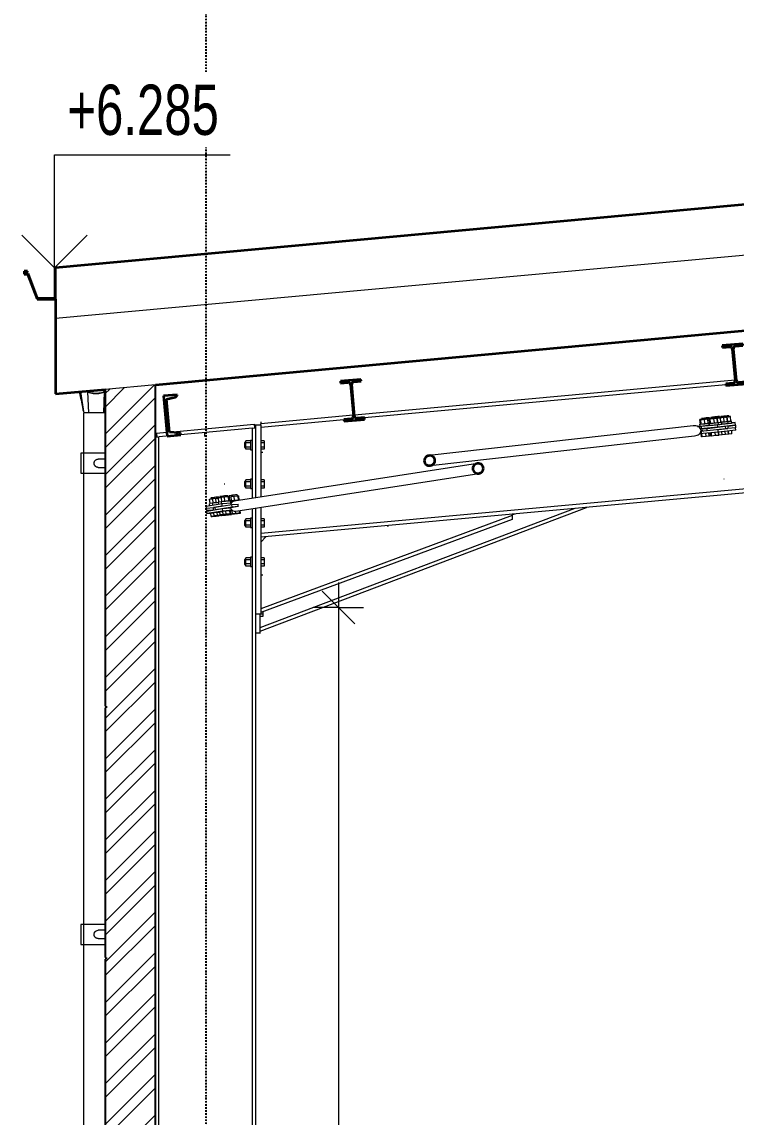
# Model space of a CAD drawing. Header units: millimetres. Extents: x 180139 to 245212, y -4005 to 9345.
# Drawn here: x 180484 to 183328, y 2157 to 6516 of the extents above; entities that cross this region are included whole.
import ezdxf

# ---------------------------------------------------------------- set-up
doc = ezdxf.new("R2010")
doc.units = ezdxf.units.MM
doc.linetypes.add('1_Čerchovaná 6_0mm', pattern=[12, 6, -3, 0, -3])
for name, color, linetype, lineweight in [('A-ANNO-DIMS', 7, 'Continuous', 9), ('A-ANNO-DIMS-100', 7, 'Continuous', 9), ('A-ROOF', 7, 'Continuous', 9), ('A-ROOF-1', 7, 'Continuous', 35), ('A-ROOF-MCUT', 7, 'Continuous', 35), ('A-WALL', 7, 'Continuous', 9), ('A-WALL-1', 7, 'Continuous', 25), ('G-ANNO-DIMS', 7, 'Continuous', 9), ('S-BEAM', 7, 'Continuous', 9), ('S-BEAM-1', 7, 'Continuous', 35), ('S-COLS', 7, 'Continuous', 9), ('S-FSTN', 7, 'Continuous', 9)]:
    doc.layers.add(name, color=color, linetype=linetype, lineweight=lineweight)
for name, color, linetype, lineweight, true_color in [('A-GENM-1', 7, 'Continuous', 9, 0x646464), ('A-WALL-PATT-2', 9, 'Continuous', 9, 0x808080), ('S-GRID-1', 9, '1_Čerchovaná 6_0mm', 25, 0x808080)]:
    doc.layers.add(name, color=color, linetype=linetype, lineweight=lineweight, true_color=true_color)
doc.styles.add('Arial', font='arial.ttf', dxfattribs={"width": 0.7, "height": 200})
doc.dimstyles.new('Vnitřní_-_průhledné_1', dxfattribs={"dimscale": 304.8, "dimtxt": 204.05188, "dimasz": 0.426509, "dimexe": 0.328084, "dimexo": 0.0625, "dimgap": 0.065617, "dimtad": 1, "dimdec": 0, "dimrnd": 5, "dimzin": 0, "dimdsep": 46, "dimtxsty": 'Arial', "dimblk1": 'OBLIQUE', "dimblk2": 'OBLIQUE', "dimsah": 1, "dimcen": 0.09, "dimdle": 0.328084, "dimazin": 0, "dimtfac": 1, "dimtdec": 4, "dimtix": 1, "dimtmove": 0, "dimatfit": 3, "dimfxl": 0.328084, "dimfxlon": 1, "dimtvp": 1, "dimtolj": 1, "dimtzin": 0, "dimarcsym": 2})
pattern_1 = [(45, (193345.2, 3664.97), (-251.447, 251.447), []), (45, (193345.2, 4045.97), (-251.447, 251.447), [])]

# ---------------------------------------------------------------- blocks, each defined once
blk = doc.blocks.new('Rámový roh_ šroubovaný s náběhem - 387950-A')
at = {"layer": 'S-FSTN'}
for p, q in [((182730.7, 4582.1), (181430.7, 4089.6)), ((182686.1, 4579.7), (181430.7, 4104.1)), ((182730.7, 4583.7), (182730.7, 4582.1)), ((181430.7, 4160), (181430.7, 4084.6)), ((181443.7, 4158.1), (181430.7, 4158.1)), ((181443.7, 4149.8), (181430.7, 4149.8)), ((181443.7, 4168), (181443.7, 4158.1)), ((181443.7, 4158.1), (181443.7, 4149.8)), ((181415.7, 4084.6), (181430.7, 4084.6)), ((181430.7, 4084.6), (181430.7, 4081.9))]:
    blk.add_line(p, q, dxfattribs=at)
blk = doc.blocks.new('Sloup IPE - 388008-A')
at = {"layer": 'S-COLS'}
for p, q in [((181402.2, 4898.8), (181415.7, 4900)), ((181402.2, 4619.6), (181402.2, 4898.8)), ((181015.7, 4863.3), (181029.2, 4864.5)), ((181029.2, 1700), (181029.2, 4864.5)), ((181402.2, -738), (181402.2, 4579.2)), ((181415.7, -738), (181415.7, 4160))]:
    blk.add_line(p, q, dxfattribs=at)
blk = doc.blocks.new('IPE - 388012-A')
at = {"layer": 'S-BEAM'}
for p, q in [((190478.2, 5308.8), (181435.7, 4479.7)), ((190478.2, 5294.1), (181435.7, 4465)), ((183324.3, 5090.1), (181808.4, 4951.1)), ((183287.3, 5072), (181848.1, 4940)), ((181803.6, 4950.6), (181435.7, 4916.9)), ((181766.4, 4932.6), (181435.7, 4902.2)), ((181435.7, 4911.9), (181435.7, 4916.9))]:
    blk.add_line(p, q, dxfattribs=at)
blk = doc.blocks.new('Rámový roh_ šroubovaný s náběhem - 388024-A')
at = {"layer": 'S-FSTN'}
for p, q in [((181019.3, 4878.7), (181060.7, 4882.5)), ((181402.2, 4898.8), (181029.2, 4864.6)), ((181071.7, 4883.5), (181409.3, 4914.5)), ((181409.3, 4914.5), (181410.7, 4899.5)), ((181410.7, 4914.5), (181410.7, 4899.5)), ((181415.7, 4621.7), (181415.7, 4911.9)), ((181415.7, 4911.9), (181435.7, 4911.9)), ((181435.7, 4924.6), (181435.7, 4916.9)), ((181435.7, 4911.9), (181435.7, 4624.8)), ((181019.3, 4878.7), (181020.7, 4863.8)), ((181210.7, 4881.2), (181210.7, 4866.2)), ((181210.7, 4881.2), (181218.4, 4881.2)), ((181376.2, 4841.9), (181370.7, 4841.9)), ((181370.7, 4841.9), (181370.7, 4831.9)), ((181376.2, 4840.1), (181376.2, 4848.4)), ((181394.2, 4848.4), (181376.2, 4848.4)), ((181376.2, 4823.6), (181376.2, 4840.1)), ((181394.2, 4840.1), (181376.2, 4840.1)), ((181402.2, 4850.4), (181394.2, 4850.4)), ((181394.2, 4850.4), (181394.2, 4831.9)), ((181448.7, 4848.4), (181435.7, 4848.4)), ((181448.7, 4840.1), (181435.7, 4840.1)), ((181448.7, 4848.4), (181448.7, 4840.1)), ((181448.7, 4840.1), (181448.7, 4823.6)), ((181370.7, 4831.9), (181370.7, 4821.9)), ((181370.7, 4821.9), (181376.2, 4821.9)), ((181376.2, 4815.4), (181376.2, 4823.6)), ((181394.2, 4823.6), (181376.2, 4823.6)), ((181394.2, 4815.4), (181376.2, 4815.4)), ((181394.2, 4831.9), (181394.2, 4813.4)), ((181394.2, 4813.4), (181402.2, 4813.4)), ((181448.7, 4823.6), (181435.7, 4823.6)), ((181448.7, 4815.4), (181435.7, 4815.4)), ((181438.5, 4803.9), (181443.4, 4803.9)), ((181448.7, 4823.6), (181448.7, 4815.4)), ((181376.2, 4686.9), (181370.7, 4686.9)), ((181370.7, 4686.9), (181370.7, 4676.9)), ((181370.7, 4676.9), (181370.7, 4666.9)), ((181370.7, 4666.9), (181376.2, 4666.9)), ((181376.2, 4685.1), (181376.2, 4693.4)), ((181394.2, 4693.4), (181376.2, 4693.4)), ((181376.2, 4668.6), (181376.2, 4685.1)), ((181394.2, 4685.1), (181376.2, 4685.1)), ((181376.2, 4660.4), (181376.2, 4668.6)), ((181394.2, 4668.6), (181376.2, 4668.6)), ((181402.2, 4695.4), (181394.2, 4695.4)), ((181394.2, 4695.4), (181394.2, 4676.9)), ((181394.2, 4676.9), (181394.2, 4658.4)), ((181448.7, 4693.4), (181435.7, 4693.4)), ((181448.7, 4685.1), (181435.7, 4685.1)), ((181448.7, 4668.6), (181435.7, 4668.6)), ((181448.7, 4693.4), (181448.7, 4685.1)), ((181448.7, 4685.1), (181448.7, 4668.6)), ((181448.7, 4668.6), (181448.7, 4660.4)), ((181394.2, 4660.4), (181376.2, 4660.4)), ((181394.2, 4658.4), (181402.2, 4658.4)), ((181448.7, 4660.4), (181435.7, 4660.4)), ((181415.7, 4160), (181415.7, 4581.3)), ((181435.7, 4584.4), (181435.7, 4160)), ((181376.2, 4530.1), (181376.2, 4538.4)), ((181394.2, 4538.4), (181376.2, 4538.4)), ((181402.2, 4540.4), (181394.2, 4540.4)), ((181394.2, 4540.4), (181394.2, 4521.9)), ((182435.7, 4550.9), (181435.7, 4180.6)), ((181448.7, 4538.4), (181435.7, 4538.4)), ((182435.7, 4535.4), (181435.7, 4165)), ((181448.7, 4538.4), (181448.7, 4530.1)), ((182435.7, 4556.7), (182443.4, 4556.7)), ((182448.5, 4556.7), (182435.7, 4556.7)), ((182435.7, 4550.9), (182435.7, 4535.4)), ((181376.2, 4531.9), (181370.7, 4531.9)), ((181370.7, 4531.9), (181370.7, 4521.9)), ((181370.7, 4521.9), (181370.7, 4511.9)), ((181370.7, 4511.9), (181376.2, 4511.9)), ((181376.2, 4513.6), (181376.2, 4530.1)), ((181394.2, 4530.1), (181376.2, 4530.1)), ((181376.2, 4505.4), (181376.2, 4513.6)), ((181394.2, 4513.6), (181376.2, 4513.6)), ((181394.2, 4505.4), (181376.2, 4505.4)), ((181394.2, 4521.9), (181394.2, 4503.4)), ((181394.2, 4503.4), (181402.2, 4503.4)), ((181448.7, 4530.1), (181435.7, 4530.1)), ((181448.7, 4513.6), (181435.7, 4513.6)), ((181448.7, 4505.4), (181435.7, 4505.4)), ((181448.7, 4530.1), (181448.7, 4513.6)), ((181448.7, 4513.6), (181448.7, 4505.4)), ((181938.5, 4510.8), (181943.4, 4510.8)), ((181455.6, 4466.8), (181435.7, 4445)), ((181376.2, 4376.9), (181370.7, 4376.9)), ((181370.7, 4376.9), (181370.7, 4366.9)), ((181370.7, 4366.9), (181370.7, 4356.9)), ((181376.2, 4375.1), (181376.2, 4383.4)), ((181394.2, 4383.4), (181376.2, 4383.4)), ((181376.2, 4358.6), (181376.2, 4375.1)), ((181394.2, 4375.1), (181376.2, 4375.1)), ((181402.2, 4385.4), (181394.2, 4385.4)), ((181394.2, 4385.4), (181394.2, 4366.9)), ((181394.2, 4366.9), (181394.2, 4348.4)), ((181448.7, 4383.4), (181435.7, 4383.4)), ((181448.7, 4375.1), (181435.7, 4375.1)), ((181448.7, 4383.4), (181448.7, 4375.1)), ((181448.7, 4375.1), (181448.7, 4358.6)), ((181370.7, 4356.9), (181376.2, 4356.9)), ((181376.2, 4350.4), (181376.2, 4358.6)), ((181394.2, 4358.6), (181376.2, 4358.6)), ((181394.2, 4350.4), (181376.2, 4350.4)), ((181394.2, 4348.4), (181402.2, 4348.4)), ((181448.7, 4358.6), (181435.7, 4358.6)), ((181448.7, 4350.4), (181435.7, 4350.4)), ((181448.7, 4358.6), (181448.7, 4350.4)), ((181438.5, 4315), (181443.4, 4315)), ((181415.7, 4160), (181435.7, 4160)), ((181435.7, 4160), (181435.7, 4157.8))]:
    blk.add_line(p, q, dxfattribs=at)
at = {"layer": 'S-FSTN', "flags": 128}
blk.add_lwpolyline([(182435.7, 4556.7), (182435.7, 4553.6), (182435.7, 4551.6), (182435.7, 4550.9)], dxfattribs=at)
blk = doc.blocks.new('IPE - IPE160-854191-A')
at = {"layer": 'S-BEAM'}
h = blk.add_hatch(dxfattribs=at)
h.set_pattern_fill('FP_1', color=256, style=0, pattern_type=2)
h.set_pattern_definition(pattern_1)
h.paths.add_polyline_path([(183287.6, 5068.3), (183369.3, 5075.8), (183368.6, 5083.1), (183339.2, 5080.4), (183332.6, 5082.5), (183329.4, 5088.6), (183317.8, 5215.2), (183319.8, 5221.8), (183325.9, 5225), (183355.3, 5227.7), (183354.6, 5235.1), (183273, 5227.6), (183273.6, 5220.2), (183303, 5222.9), (183309.6, 5220.9), (183312.8, 5214.8), (183324.4, 5088.1), (183322.4, 5081.5), (183316.3, 5078.3), (183286.9, 5075.6)])
at = {"layer": 'S-BEAM-1'}
for p, q in [((183354.6, 5235.1), (183273, 5227.6)), ((183355.3, 5227.7), (183354.6, 5235.1)), ((183273, 5227.6), (183273.6, 5220.2)), ((183273.6, 5220.2), (183303, 5222.9)), ((183312.8, 5214.8), (183324.4, 5088.1)), ((183329.4, 5088.6), (183317.8, 5215.2)), ((183325.9, 5225), (183355.3, 5227.7)), ((183316.3, 5078.3), (183286.9, 5075.6)), ((183286.9, 5075.6), (183287.6, 5068.3)), ((183287.6, 5068.3), (183369.3, 5075.8)), ((183368.6, 5083.1), (183339.2, 5080.4)), ((183369.3, 5075.8), (183368.6, 5083.1))]:
    blk.add_line(p, q, dxfattribs=at)
for centre, start, end in [((183303.8, 5214), 5.25, 95.25), ((183326.7, 5216.1), 95.25, 185.25), ((183315.5, 5087.3), 275.25, 5.25), ((183338.4, 5089.4), 185.25, 275.25)]:
    blk.add_arc(centre, 9, start, end, dxfattribs=at)
blk = doc.blocks.new('IPE - IPE160-V2-A')
at = {"layer": 'S-BEAM'}
h = blk.add_hatch(dxfattribs=at)
h.set_pattern_fill('FP_1', color=256, style=0, pattern_type=2)
h.set_pattern_definition(pattern_1)
h.paths.add_polyline_path([(181767, 4926.2), (181848.7, 4933.7), (181848, 4941.1), (181818.6, 4938.4), (181812, 4940.5), (181808.6, 4949.5), (181797.2, 5073.2), (181799.2, 5079.8), (181805.3, 5083), (181834.7, 5085.7), (181834, 5093.1), (181752.4, 5085.6), (181753.1, 5078.2), (181782.4, 5080.9), (181789, 5078.9), (181792.2, 5072.8), (181803.9, 4946.1), (181801.8, 4939.5), (181795.7, 4936.3), (181766.3, 4933.6)])
at = {"layer": 'S-BEAM-1'}
for p, q in [((181834, 5093.1), (181752.4, 5085.6)), ((181752.4, 5085.6), (181753.1, 5078.2)), ((181753.1, 5078.2), (181782.4, 5080.9)), ((181792.2, 5072.8), (181803.9, 4946.1)), ((181808.8, 4946.5), (181797.2, 5073.2)), ((181805.3, 5083), (181834.7, 5085.7)), ((181834.7, 5085.7), (181834, 5093.1)), ((181795.7, 4936.3), (181766.3, 4933.6)), ((181766.3, 4933.6), (181767, 4926.2)), ((181767, 4926.2), (181848.7, 4933.7)), ((181848, 4941.1), (181818.6, 4938.4)), ((181848.7, 4933.7), (181848, 4941.1))]:
    blk.add_line(p, q, dxfattribs=at)
for centre, start, end in [((181783.3, 5071.9), 5.25, 95.25), ((181806.2, 5074), 95.25, 185.25), ((181794.9, 4945.3), 275.25, 5.25), ((181817.8, 4947.4), 185.25, 275.25)]:
    blk.add_arc(centre, 9, start, end, dxfattribs=at)
blk = doc.blocks.new('Construction_Roof-Accessories_Lindab_Round- - Lindab Round Downpipe System 150_100 High Build Polyester 001 Antique White-815879-A')
at = {"layer": 'A-GENM-1'}
for p, q in [((180713.4, 5043.7), (180730.5, 4959.4)), ((180716.7, 5044.1), (180727.4, 4974.6)), ((180749.7, 4959.4), (180746.7, 5043)), ((180811.1, 5043), (180808.1, 4959.4)), ((180728.9, 4959.4), (180728.9, -704.8)), ((180728.9, 4959.4), (180730.5, 4959.4)), ((180731.7, 4959.4), (180730.6, 4959.4)), ((180737.7, 4959.4), (180735.6, 4959.4)), ((180746.1, 4959.4), (180742.2, 4959.4)), ((180757.7, 4959.4), (180751.7, 4959.4)), ((180769.8, 4959.4), (180762.6, 4959.4)), ((180782.4, 4959.4), (180775.4, 4959.4)), ((180795.2, 4959.4), (180788, 4959.4)), ((180806, 4959.4), (180800, 4959.4)), ((180815.9, 4959.4), (180810.8, 4959.4)), ((180718.8, 4799.1), (180718.8, 4719.6)), ((180727.5, 4799.1), (180718.8, 4799.1)), ((180729.8, 4799.1), (180727.5, 4799.1)), ((180815, 4799.1), (180729.7, 4799.1)), ((180729.8, 4799.1), (180729.9, 4799.1)), ((180729.8, 4719.6), (180729.8, 4799.1)), ((180729.9, 4719.6), (180729.9, 4799.1)), ((180816, 4775.9), (180787.6, 4775.9)), ((180718.8, 4719.6), (180727.5, 4719.6)), ((180727.5, 4719.6), (180729.8, 4719.6)), ((180729.7, 4719.6), (180815, 4719.6)), ((180729.9, 4719.6), (180729.8, 4719.6)), ((180787.6, 4742.9), (180816, 4742.9)), ((180718.8, 2923.8), (180718.8, 2844.3)), ((180727.5, 2923.8), (180718.8, 2923.8)), ((180729.8, 2923.8), (180727.5, 2923.8)), ((180815, 2923.8), (180729.7, 2923.8)), ((180729.8, 2923.8), (180729.9, 2923.8)), ((180729.8, 2844.3), (180729.8, 2923.8)), ((180729.9, 2844.3), (180729.9, 2923.8)), ((180816, 2900.6), (180787.6, 2900.6)), ((180718.8, 2844.3), (180727.5, 2844.3)), ((180727.5, 2844.3), (180729.8, 2844.3)), ((180729.7, 2844.3), (180815, 2844.3)), ((180729.9, 2844.3), (180729.8, 2844.3)), ((180787.6, 2867.6), (180816, 2867.6))]:
    blk.add_line(p, q, dxfattribs=at)
for points, knots in [([(180727.4, 4974.6), (180723.8, 4993.6), (180719.2, 5016.6), (180714.5, 5039.7), (180713.6, 5043.7)], [0, 0, 0, 0, 0.5, 0.6053849, 0.6053849, 0.6053849, 0.6053849]), ([(180742.2, 4959.4), (180741.9, 4959.4), (180740.3, 4959.4), (180738.8, 4959.4), (180737.7, 4959.4)], [0.284966, 0.284966, 0.284966, 0.284966, 0.3333333, 0.48937, 0.48937, 0.48937, 0.48937]), ([(180762.7, 4959.4), (180762.5, 4959.4), (180760.8, 4959.4), (180759.2, 4959.4), (180757.8, 4959.4)], [0.76537555, 0.76537555, 0.76537555, 0.76537555, 0.775, 0.85, 0.85, 0.85, 0.85]), ([(180775.4, 4959.4), (180774, 4959.4), (180772.1, 4959.4), (180770.3, 4959.4), (180769.8, 4959.4)], [0.55611426, 0.55611426, 0.55611426, 0.55611426, 0.625, 0.64700356, 0.64700356, 0.64700356, 0.64700356]), ([(180788, 4959.4), (180787, 4959.4), (180785.2, 4959.4), (180783.3, 4959.4), (180782.4, 4959.4)], [0.35314715, 0.35314715, 0.35314715, 0.35314715, 0.4, 0.44407258, 0.44407258, 0.44407258, 0.44407258]), ([(180800, 4959.4), (180799.1, 4959.4), (180797.4, 4959.4), (180795.8, 4959.4), (180795.1, 4959.4)], [0.14950141, 0.14950141, 0.14950141, 0.14950141, 0.2, 0.23479631, 0.23479631, 0.23479631, 0.23479631]), ([(180787.6, 4742.9), (180786.6, 4742.9), (180784.7, 4743.1), (180782, 4743.8), (180779.4, 4745), (180777, 4746.7), (180774.9, 4748.7), (180773.3, 4751.1), (180772.1, 4753.7), (180771.2, 4756.7), (180771, 4760.1), (180771.5, 4763.7), (180772.7, 4766.5), (180773.9, 4768.6), (180775, 4770), (180776.2, 4771.4), (180778, 4772.9), (180781.7, 4775.1), (180785.2, 4775.9), (180787.6, 4775.9)], [0, 0, 0, 0, 0.055556, 0.111111, 0.166667, 0.222222, 0.277778, 0.333333, 0.388889, 0.444444, 0.513889, 0.583333, 0.652778, 0.6875, 0.722222, 0.756944, 0.791667, 0.861111, 1, 1, 1, 1]), ([(180787.6, 2867.6), (180786.6, 2867.6), (180784.7, 2867.8), (180782, 2868.5), (180779.4, 2869.7), (180777, 2871.4), (180774.9, 2873.4), (180773.3, 2875.8), (180772.1, 2878.4), (180771.2, 2881.4), (180771, 2884.8), (180771.5, 2888.4), (180772.7, 2891.2), (180773.9, 2893.3), (180775, 2894.7), (180776.2, 2896), (180778, 2897.6), (180781.7, 2899.8), (180785.2, 2900.6), (180787.6, 2900.6)], [0, 0, 0, 0, 0.055556, 0.111111, 0.166667, 0.222222, 0.277778, 0.333333, 0.388889, 0.444444, 0.513889, 0.583333, 0.652778, 0.6875, 0.722222, 0.756944, 0.791667, 0.861111, 1, 1, 1, 1])]:
    blk.add_open_spline(points, degree=3, knots=knots, dxfattribs=at)
for points in [[(180741.4, 5045.9), (180743.1, 5044.9), (180744.8, 5044), (180746.7, 5043)], [(180747.2, 5043.4), (180745.6, 5044.2), (180744, 5045.1), (180742.5, 5046)], [(180746.7, 5043), (180749.8, 5041.6), (180756.4, 5039.2), (180767.4, 5037), (180778.9, 5036.3), (180790.4, 5037), (180801.4, 5039.3), (180808, 5041.6), (180811.1, 5043)], [(180810.6, 5043.4), (180807.5, 5042), (180801.1, 5039.7), (180790.2, 5037.5), (180778.9, 5036.8), (180767.5, 5037.5), (180756.7, 5039.7), (180750.2, 5042), (180747.2, 5043.4)], [(180810.6, 5043.4), (180807.5, 5042), (180801.1, 5039.7), (180790.2, 5037.5), (180778.9, 5036.8), (180767.5, 5037.5), (180756.7, 5039.7), (180750.2, 5042), (180747.2, 5043.4)], [(180815.3, 5046), (180813.8, 5045.1), (180812.2, 5044.2), (180810.6, 5043.4)], [(180811.1, 5043), (180812.8, 5043.9), (180814.4, 5044.8), (180816, 5045.7)], [(180728.9, 4967), (180728.4, 4969.5), (180727.9, 4972), (180727.4, 4974.6)], [(180734.5, 4959.4), (180733.4, 4959.4), (180732.5, 4959.4), (180731.8, 4959.4)], [(180749.7, 4959.4), (180748.4, 4959.4), (180747.2, 4959.4), (180746.1, 4959.4)], [(180751.8, 4959.4), (180751.1, 4959.4), (180750.4, 4959.4), (180749.7, 4959.4)], [(180808.1, 4959.4), (180807.4, 4959.4), (180806.7, 4959.4), (180805.9, 4959.4)], [(180810.8, 4959.4), (180809.9, 4959.4), (180809, 4959.4), (180808.1, 4959.4)]]:
    blk.add_open_spline(points, degree=3, dxfattribs=at)
blk = doc.blocks.new('Připojení trubek s příložkami - 523757-A')
at = {"layer": 'S-FSTN'}
blk.add_line((181289.2, 4677.3), (181292.6, 4677.3), dxfattribs=at)
blk = doc.blocks.new('Připojení trubek s příložkami - 523766-A')
at = {"layer": 'S-FSTN'}
blk.add_line((183278.9, 4697.7), (183280.9, 4697.7), dxfattribs=at)
blk = doc.blocks.new('C profil - C150X19_3-854068-A')
at = {"layer": 'S-BEAM'}
h = blk.add_hatch(dxfattribs=at)
h.set_pattern_fill('FP_1', color=256, style=0, pattern_type=2)
h.set_pattern_definition(pattern_1)
h.paths.add_polyline_path([(181062, 4867.8), (181116.6, 4872.8), (181113.5, 4878.7), (181107.1, 4880.7), (181071.8, 4883), (181059.7, 5013.9), (181094.1, 5022.7), (181100, 5025.8), (181101.9, 5032.1), (181047.4, 5027.1), (181058.9, 4901.3)])
at = {"layer": 'S-BEAM-1'}
for p, q in [((181101.9, 5032.1), (181047.4, 5027.1)), ((181047.4, 5027.1), (181062, 4867.8)), ((181059.7, 5013.9), (181094.1, 5022.7)), ((181071.8, 4883), (181059.7, 5013.9)), ((181107.1, 4880.7), (181071.8, 4883)), ((181062, 4867.8), (181116.6, 4872.8))]:
    blk.add_line(p, q, dxfattribs=at)
for centre, start, end in [((181093.3, 5031.3), 275.25, 5.25), ((181107.9, 4872), 5.25, 95.25)]:
    blk.add_arc(centre, 8.7, start, end, dxfattribs=at)
blk = doc.blocks.new('Kruhové tyče - 856238-A')
at = {"layer": 'S-BEAM'}
for p, q in [((183156.9, 4908.1), (182105.3, 4789.6)), ((182109.8, 4749.8), (183163.1, 4868.5))]:
    blk.add_line(p, q, dxfattribs=at)
at = {"layer": 'S-BEAM', "flags": 128}
for points in [[(183186.6, 4896.5), (183184.3, 4899.7), (183181.1, 4902.6), (183177.1, 4904.9), (183172.7, 4906.7), (183167.7, 4907.8), (183162.5, 4908.3), (183157.2, 4908.1)], [(183162.7, 4868.5), (183167.9, 4869.3), (183172.8, 4870.9), (183177.3, 4873), (183181.2, 4875.6), (183184.4, 4878.7), (183186.7, 4882.1), (183188.1, 4885.7), (183188.6, 4889.4)], [(183188.6, 4889.4), (183188.1, 4893), (183186.9, 4896)]]:
    blk.add_lwpolyline(points, dxfattribs=at)
at = {"layer": 'S-BEAM-1', "flags": 128}
for points in [[(182128.8, 4770), (182128.2, 4774.8), (182126.4, 4779.2), (182123.5, 4783.2), (182119.6, 4786.3), (182115.1, 4788.5), (182110.1, 4789.6), (182105, 4789.5), (182100, 4788.3), (182095.5, 4786), (182091.6, 4782.8), (182088.7, 4778.7), (182086.9, 4774.2), (182086.3, 4769.4)], [(182086.3, 4769.4), (182086.9, 4764.6), (182088.7, 4760.1), (182091.6, 4756.2), (182095.5, 4753.1), (182100, 4750.9), (182105, 4749.8), (182110.1, 4749.9), (182115.1, 4751.1), (182119.6, 4753.4), (182123.5, 4756.6), (182126.4, 4760.6), (182128.2, 4765.2), (182128.8, 4770)]]:
    blk.add_lwpolyline(points, dxfattribs=at)
blk = doc.blocks.new('Kruhové tyče - 856239-A')
at = {"layer": 'S-BEAM'}
for p, q in [((182297.6, 4758.3), (181329.3, 4608.3)), ((181335.4, 4568.8), (182303.7, 4718.8)), ((181345, 4586.8), (181314.5, 4582))]:
    blk.add_line(p, q, dxfattribs=at)
for centre, start_param, end_param in [((181332.4, 4588.6), 6.21777, 7.428902), ((181332.4, 4588.6), 1.758061, 3.141593), ((181362.9, 4593.3), 1.252701, 1.424568), ((181362.9, 4593.3), 1.424568, 1.758061)]:
    blk.add_ellipse(centre, major_axis=(-3.1, 19.8), ratio=0.950959, start_param=start_param, end_param=end_param, dxfattribs=at)
at = {"layer": 'S-BEAM-1', "flags": 128}
for points in [[(182321.7, 4738.8), (182321.1, 4743.6), (182319.3, 4748.1), (182316.4, 4752), (182312.6, 4755.2), (182308.1, 4757.4), (182303.2, 4758.4), (182298.1, 4758.4), (182293.2, 4757.1), (182288.7, 4754.8), (182284.9, 4751.6), (182282.1, 4747.6), (182280.3, 4743), (182279.7, 4738.2)], [(182279.7, 4738.2), (182280.3, 4733.4), (182282.1, 4729), (182284.9, 4725), (182288.7, 4721.9), (182293.2, 4719.7), (182298.1, 4718.6), (182303.2, 4718.7), (182308.1, 4719.9), (182312.6, 4722.2), (182316.4, 4725.5), (182319.3, 4729.5), (182321.1, 4734), (182321.7, 4738.8)]]:
    blk.add_lwpolyline(points, dxfattribs=at)
blk = doc.blocks.new('Připojení trubek s příložkami - 856415-A')
at = {"layer": 'S-FSTN'}
for p, q in [((181236.7, 4621.1), (181237, 4617.2)), ((181248.9, 4623), (181249.3, 4619.1)), ((181255.8, 4620), (181266.6, 4620.9)), ((181266.5, 4622.2), (181278.7, 4623.5)), ((181268.2, 4604.4), (181266.5, 4622.2)), ((181269, 4622.5), (181268.8, 4624.9)), ((181271.8, 4626.6), (181272.2, 4622.6)), ((181278.7, 4624.1), (181290.9, 4625.4)), ((181280.4, 4606.3), (181278.7, 4624.1)), ((181280.3, 4606.2), (181278.7, 4623.5)), ((181284.1, 4628.5), (181284.4, 4624.5)), ((181290.9, 4625.4), (181306.6, 4626.8)), ((181292.6, 4607.5), (181290.9, 4625.4)), ((181304.3, 4626.3), (181304, 4630.3)), ((181306.6, 4626.8), (181310, 4626.7)), ((181308.2, 4608.9), (181306.6, 4626.8)), ((181306.9, 4626.8), (181306.7, 4628.1)), ((181309.7, 4629.8), (181310, 4626.7)), ((181311.6, 4609.1), (181310, 4626.7)), ((181310.1, 4626), (181316.6, 4626.8)), ((181318.2, 4609.5), (181316.6, 4626.8)), ((181316.7, 4627.3), (181328.8, 4628.6)), ((181318.3, 4609.5), (181316.7, 4627.3)), ((181322, 4631.7), (181322.3, 4627.7)), ((181328.8, 4628.6), (181344.5, 4630)), ((181330.5, 4610.7), (181328.8, 4628.6)), ((181342.3, 4629.6), (181341.9, 4633.5)), ((181344.5, 4630), (181347.9, 4630)), ((181346.1, 4612.1), (181344.5, 4630)), ((181349.5, 4612.3), (181347.9, 4630)), ((181218, 4589), (181280.7, 4598.7)), ((181218.8, 4580.8), (181218, 4589)), ((181218.8, 4580.8), (181246.5, 4583.3)), ((181219.7, 4570.8), (181218.8, 4580.8)), ((181219.9, 4569.1), (181282.5, 4578.8)), ((181230.2, 4598.5), (181230.9, 4591)), ((181231.4, 4616.7), (181243.6, 4618.1)), ((181233, 4598.9), (181231.4, 4616.7)), ((181242.5, 4600.4), (181243.1, 4592.9)), ((181243.6, 4618.6), (181255.8, 4620)), ((181245.2, 4600.8), (181243.6, 4618.6)), ((181245.1, 4600.8), (181243.6, 4618.1)), ((181281.6, 4588.7), (181246.5, 4583.3)), ((181246.5, 4583.3), (181253.3, 4583.9)), ((181247.4, 4573.3), (181246.5, 4583.3)), ((181254.1, 4584.5), (181319.8, 4594.7)), ((181255, 4574.5), (181254.1, 4584.5)), ((181320.7, 4584.7), (181255, 4574.5)), ((181257.4, 4602.1), (181255.8, 4620)), ((181265.4, 4603.9), (181266.1, 4596.4)), ((181277.6, 4605.8), (181278.3, 4598.3)), ((181280.7, 4598.7), (181318.6, 4601.9)), ((181281.6, 4588.7), (181280.7, 4598.7)), ((181282.5, 4578.8), (181314.9, 4581.5)), ((181283.4, 4568.8), (181282.5, 4578.8)), ((181315.2, 4601.2), (181314.5, 4609.2)), ((181315.5, 4609), (181316.2, 4601.7)), ((181319.8, 4594.7), (181344.9, 4596.8)), ((181320.7, 4584.7), (181319.8, 4594.7)), ((181345.4, 4586.8), (181320.7, 4584.7)), ((181352.4, 4611.6), (181352.4, 4612.4)), ((181247.4, 4573.3), (181219.7, 4570.8)), ((181219.7, 4570.8), (181219.9, 4569.1)), ((181220.8, 4559.1), (181219.9, 4569.1)), ((181283.4, 4568.8), (181220.8, 4559.1)), ((181220.8, 4559.1), (181236.6, 4560.5)), ((181236.5, 4561), (181248.7, 4562.3)), ((181237.7, 4548), (181236.5, 4561)), ((181249.9, 4549.4), (181237.7, 4548)), ((181237.7, 4548), (181241.1, 4548)), ((181241.1, 4548), (181256.8, 4549.4)), ((181248.7, 4562.9), (181260.9, 4564.2)), ((181249.9, 4549.9), (181248.7, 4562.9)), ((181249.9, 4549.4), (181248.7, 4562.3)), ((181262, 4551.3), (181249.9, 4549.9)), ((181265.5, 4550.7), (181249.9, 4549.4)), ((181249.9, 4549.9), (181253.4, 4549.9)), ((181253.4, 4549.9), (181269, 4551.3)), ((181254.4, 4563.3), (181254.4, 4563.3)), ((181256.8, 4549.4), (181268.9, 4550.7)), ((181260.9, 4564.2), (181271.8, 4565.1)), ((181262.1, 4551.3), (181260.9, 4564.2)), ((181277.7, 4552.6), (181262.1, 4551.3)), ((181268.9, 4550.7), (181265.5, 4550.7)), ((181268.9, 4550.7), (181268.9, 4551.3)), ((181269, 4551.3), (181281.1, 4552.6)), ((181271.7, 4566.4), (181283.8, 4567.8)), ((181272.8, 4553.5), (181271.7, 4566.4)), ((181285, 4554.8), (181272.8, 4553.5)), ((181272.8, 4553.5), (181276.3, 4553.5)), ((181287.8, 4552.6), (181275.6, 4551.3)), ((181276.3, 4553.5), (181291.9, 4554.8)), ((181276.5, 4551.3), (181279, 4551.3)), ((181277.7, 4552.6), (181277.6, 4554)), ((181281.1, 4552.6), (181277.7, 4552.6)), ((181279, 4551.3), (181294.7, 4552.6)), ((181279, 4551.3), (181279, 4551.3)), ((181281.1, 4552.6), (181281, 4554.4)), ((181322, 4572.1), (181283.4, 4568.8)), ((181285, 4554.8), (181283.8, 4567.8)), ((181283.9, 4568.3), (181296.1, 4569.7)), ((181285.1, 4555.4), (181283.9, 4568.3)), ((181300.6, 4556.2), (181285, 4554.8)), ((181297.2, 4556.7), (181285.1, 4555.4)), ((181285.1, 4555.4), (181288.5, 4555.4)), ((181287.8, 4552.6), (181287.6, 4554.5)), ((181287.8, 4553.2), (181287.7, 4554.5)), ((181300, 4554.5), (181287.8, 4553.2)), ((181303.4, 4553.9), (181287.8, 4552.6)), ((181287.8, 4553.2), (181291.3, 4553.2)), ((181288.5, 4555.4), (181304.1, 4556.7)), ((181289.5, 4569.4), (181289.5, 4568.7)), ((181291.3, 4553.2), (181306.9, 4554.5)), ((181291.9, 4554.8), (181304.1, 4556.1)), ((181294.7, 4552.6), (181306.8, 4553.9)), ((181296.1, 4569.7), (181311.7, 4571)), ((181297.2, 4556.7), (181296.1, 4569.7)), ((181312.9, 4558.1), (181297.2, 4556.7)), ((181300, 4554.5), (181299.9, 4556.1)), ((181315.6, 4555.8), (181300, 4554.5)), ((181304.1, 4556.1), (181300.6, 4556.2)), ((181306.8, 4553.9), (181303.4, 4553.9)), ((181304.1, 4556.7), (181316.3, 4558)), ((181306.9, 4554.5), (181319.1, 4555.8)), ((181322.9, 4558.1), (181310.8, 4556.7)), ((181310.8, 4556.7), (181314.2, 4556.7)), ((181311.7, 4571), (181315.1, 4571)), ((181312.9, 4558.1), (181311.7, 4571)), ((181316.3, 4558), (181312.9, 4558.1)), ((181314.2, 4556.7), (181329.8, 4558)), ((181316.3, 4558), (181315.1, 4571)), ((181315.2, 4570.3), (181321.7, 4571)), ((181315.6, 4555.8), (181315.5, 4557.2)), ((181319.1, 4555.8), (181315.6, 4555.8)), ((181319.1, 4555.8), (181318.9, 4557.6)), ((181322.9, 4558.1), (181321.7, 4571)), ((181323, 4558.6), (181321.8, 4571.6)), ((181338.5, 4559.4), (181322.9, 4558.1)), ((181335.1, 4560), (181323, 4558.6)), ((181323, 4558.6), (181326.4, 4558.6)), ((181326.4, 4558.6), (181342, 4559.9)), ((181329.8, 4558), (181342, 4559.4)), ((181335.1, 4560), (181334.3, 4568.7)), ((181350.8, 4561.3), (181335.1, 4560)), ((181342, 4559.4), (181338.5, 4559.4)), ((181342, 4559.9), (181354.2, 4561.3)), ((181350.8, 4561.3), (181349.9, 4571.1)), ((181354.2, 4561.3), (181350.8, 4561.3)), ((181354.2, 4561.3), (181353.3, 4571.6))]:
    blk.add_line(p, q, dxfattribs=at)
for centre, major_axis, start_param, end_param in [((181246.6, 4622.1), (9.96, 0.91), 1.256951, 3.613146), ((181258.9, 4623.9), (9.96, 0.91), 1.256951, 3.613146), ((181258.9, 4623.9), (9.96, 0.91), 5.96934, 7.540136), ((181281.8, 4627.5), (9.96, 0.91), 1.256951, 3.613146), ((181294, 4629.4), (9.96, 0.91), 1.256951, 3.613146), ((181294, 4629.4), (9.96, 0.91), 5.96934, 7.540136), ((181296.8, 4627.2), (9.96, 0.91), 5.96934, 7.016538), ((181319.7, 4630.7), (9.96, 0.91), 1.256951, 3.613146), ((181331.9, 4632.6), (9.96, 0.91), 1.256951, 3.613146), ((181331.9, 4632.6), (9.96, 0.91), 5.96934, 7.540136), ((181248.6, 4600.2), (18.4, 1.7), 1.911346, 3.089547), ((181260.9, 4602), (18.4, 1.7), 1.326419, 3.089547), ((181283.8, 4605.6), (18.4, 1.7), 1.911346, 3.089547), ((181296, 4607.5), (18.4, 1.7), 1.256951, 3.089547), ((181296, 4607.5), (18.4, 1.7), 6.23114, 7.540136), ((181321.7, 4608.8), (18.4, 1.7), 1.911346, 2.005183), ((181333.9, 4610.7), (18.4, 1.7), 1.256951, 3.089547), ((181333.9, 4610.7), (18.4, 1.7), 6.23114, 7.523949)]:
    blk.add_ellipse(centre, major_axis=major_axis, ratio=0.02022, start_param=start_param, end_param=end_param, dxfattribs=at)
blk = doc.blocks.new('Připojení trubek s příložkami - 856422-A')
at = {"layer": 'S-FSTN'}
for p, q in [((183190.7, 4933.7), (183184.3, 4933.1)), ((183184.3, 4933.1), (183187.1, 4933.2)), ((183185.9, 4915.2), (183184.3, 4933.1)), ((183187.1, 4933.2), (183202.5, 4934.6)), ((183188.7, 4915.3), (183187.1, 4933.2)), ((183189.4, 4937.5), (183189.7, 4933.5)), ((183202.5, 4934.6), (183215.1, 4935.8)), ((183204.2, 4916.7), (183202.5, 4934.6)), ((183207.8, 4935.4), (183216.2, 4936.1)), ((183212.3, 4935.7), (183207.8, 4935.3)), ((183209.7, 4935.4), (183209.3, 4939.3)), ((183215.1, 4935.8), (183212.3, 4935.7)), ((183216.8, 4917.9), (183215.1, 4935.8)), ((183216.2, 4936.1), (183228.2, 4937.3)), ((183217.9, 4918.2), (183216.2, 4936.1)), ((183226, 4937.2), (183221.5, 4936.8)), ((183228.1, 4937), (183221.7, 4936.4)), ((183221.7, 4936.4), (183224.5, 4936.5)), ((183223.3, 4918.5), (183221.7, 4936.4)), ((183223.3, 4936.9), (183223, 4940.9)), ((183228, 4937.9), (183223.6, 4937.5)), ((183223.6, 4937.5), (183226.4, 4937.6)), ((183224.5, 4936.5), (183239.9, 4937.9)), ((183226.2, 4918.6), (183224.5, 4936.5)), ((183228.2, 4937.3), (183226, 4937.2)), ((183226.4, 4937.6), (183228, 4937.8)), ((183226.8, 4940.8), (183227.2, 4936.9)), ((183239.9, 4937.9), (183252.5, 4939.1)), ((183241.6, 4920), (183239.9, 4937.9)), ((183245.2, 4938.7), (183253.6, 4939.5)), ((183249.7, 4939), (183245.2, 4938.6)), ((183247.1, 4938.7), (183246.7, 4942.7)), ((183251.5, 4939.1), (183249.7, 4939)), ((183254.2, 4921.2), (183252.5, 4939.1)), ((183253.6, 4939.5), (183266.2, 4940.7)), ((183255.3, 4921.5), (183253.6, 4939.5)), ((183258.9, 4940.9), (183267.5, 4941.7)), ((183263.4, 4940.6), (183258.9, 4940.2)), ((183260.7, 4940.2), (183260.4, 4944.2)), ((183265.3, 4941.7), (183260.8, 4941.3)), ((183267.4, 4941.5), (183261, 4940.8)), ((183261, 4940.8), (183263.8, 4941)), ((183262.7, 4941.3), (183262.3, 4945.3)), ((183266.2, 4940.7), (183263.4, 4940.6)), ((183263.8, 4941), (183279.3, 4942.3)), ((183267.5, 4941.8), (183265.3, 4941.7)), ((183266.1, 4945.3), (183266.5, 4941.3)), ((183267.9, 4922.8), (183266.2, 4940.7)), ((183279.3, 4942.3), (183291.9, 4943.6)), ((183280.9, 4924.4), (183279.3, 4942.3)), ((183284.6, 4943.1), (183292.9, 4943.9)), ((183289, 4943.4), (183284.6, 4943)), ((183286.4, 4943.1), (183286, 4947.1)), ((183291.9, 4943.6), (183289, 4943.4)), ((183293.5, 4925.7), (183291.9, 4943.6)), ((183292.9, 4943.9), (183305.5, 4945.1)), ((183294.6, 4926), (183292.9, 4943.9)), ((183297.2, 4918), (183296.5, 4926)), ((183302.7, 4945), (183299.4, 4944.7)), ((183300.1, 4944.7), (183299.7, 4948.6)), ((183305.5, 4945.1), (183302.7, 4945)), ((183307.2, 4927.2), (183305.5, 4945.1)), ((183310.9, 4919.5), (183310.2, 4927.5)), ((183183.9, 4907.1), (183174.4, 4906)), ((183174.6, 4905.9), (183254.3, 4913)), ((183257.1, 4883.1), (183182, 4876.5)), ((183182.9, 4914.8), (183183.7, 4906.9)), ((183188.7, 4915.3), (183185.9, 4915.2)), ((183255.2, 4903), (183186.3, 4896.9)), ((183186.9, 4895.9), (183212.5, 4898.2)), ((183213.4, 4888.3), (183188.2, 4886)), ((183189.5, 4891.2), (183188.3, 4891.2)), ((183189.5, 4891.2), (183197.3, 4891.2)), ((183189.6, 4906.2), (183189.6, 4896.2)), ((183189.6, 4891.2), (183189.6, 4876.2)), ((183212.5, 4898.2), (183286, 4906.5)), ((183213.4, 4888.3), (183212.5, 4898.2)), ((183286.9, 4896.5), (183213.4, 4888.3)), ((183220.5, 4910.2), (183219.8, 4918.2)), ((183220.3, 4918.2), (183221.1, 4910.2)), ((183226.2, 4918.6), (183223.3, 4918.5)), ((183246.2, 4869.2), (183245.1, 4882.1)), ((183254.3, 4913), (183324.4, 4920.9)), ((183255.2, 4903), (183254.3, 4913)), ((183325.3, 4910.9), (183255.2, 4903)), ((183256.1, 4893.1), (183295.5, 4897.5)), ((183257.1, 4883.1), (183256.1, 4893.1)), ((183327.2, 4891), (183257.1, 4883.1)), ((183257.9, 4913.6), (183257.2, 4921.5)), ((183258.8, 4870.4), (183257.7, 4883.2)), ((183259.9, 4870.7), (183258.8, 4883.2)), ((183271.6, 4915.1), (183270.9, 4923.1)), ((183272.5, 4872), (183271.3, 4884.7)), ((183285.6, 4873.6), (183284.4, 4886.2)), ((183286.9, 4896.5), (183286, 4906.5)), ((183295.5, 4897.5), (183287.4, 4896.8)), ((183294.6, 4907.5), (183325.4, 4910.3)), ((183294.6, 4907.5), (183295.5, 4897.5)), ((183326.3, 4900.3), (183295.5, 4897.5)), ((183298.1, 4874.9), (183297, 4887.6)), ((183299.2, 4875.2), (183298.1, 4887.7)), ((183311.8, 4876.4), (183310.7, 4889.2)), ((183324.4, 4920.9), (183310.8, 4919.7)), ((183325.3, 4910.9), (183324.4, 4920.9)), ((183325.4, 4910.3), (183326.3, 4900.3)), ((183327.2, 4891), (183326.3, 4900.3)), ((183190.6, 4864.4), (183189.4, 4877.1)), ((183193.4, 4864.5), (183190.6, 4864.4)), ((183193.4, 4864.5), (183192.2, 4877.4)), ((183208.8, 4865.9), (183193.4, 4864.5)), ((183208.8, 4865.9), (183207.6, 4878.7)), ((183221.4, 4867.1), (183208.8, 4865.9)), ((183221.4, 4867.1), (183220.2, 4879.9)), ((183222.5, 4867.4), (183221.4, 4880)), ((183222.5, 4867.4), (183221.6, 4867.3)), ((183227.6, 4867.9), (183222.5, 4867.4)), ((183228, 4867.7), (183226.8, 4880.4)), ((183230.8, 4867.8), (183228, 4867.7)), ((183230.8, 4867.8), (183229.7, 4880.7)), ((183246.2, 4869.2), (183230.8, 4867.8)), ((183258.8, 4870.4), (183246.2, 4869.2)), ((183272.5, 4872), (183259.9, 4870.7)), ((183285.6, 4873.6), (183272.5, 4872.5)), ((183298.1, 4874.9), (183285.6, 4873.6)), ((183311.8, 4876.4), (183299.2, 4875.2))]:
    blk.add_line(p, q, dxfattribs=at)
for centre, major_axis, start_param, end_param in [((183199.3, 4938.4), (9.96, 0.91), 1.219596, 4.361188), ((183199.7, 4934.4), (9.96, 0.91), 2.790392, 3.141593), ((183199.7, 4934.4), (9.96, 0.91), 3.57579, 4.099389), ((183199.3, 4938.4), (9.96, 0.91), 4.361188, 7.502781), ((183199.7, 4934.4), (9.96, 0.91), 4.884787, 5.120464), ((183213, 4940), (9.96, 0.91), 1.219596, 4.361188), ((183199.7, 4934.4), (9.96, 0.91), 5.408386, 5.931984), ((183213, 4940), (9.96, 0.91), 4.361188, 7.502781), ((183213.4, 4936), (9.96, 0.91), 4.884787, 5.146586), ((183213.4, 4936), (9.96, 0.91), 5.408386, 5.931984), ((183236.7, 4941.8), (9.96, 0.91), 1.219596, 4.361188), ((183237.1, 4937.8), (9.96, 0.91), 2.790392, 3.141593), ((183238.7, 4942.9), (9.96, 0.91), 1.219596, 4.361188), ((183237.1, 4937.8), (9.96, 0.91), 3.57579, 4.099389), ((183236.7, 4941.8), (9.96, 0.91), 4.361188, 7.502781), ((183238.7, 4942.9), (9.96, 0.91), 4.361188, 7.502781), ((183237.1, 4937.8), (9.96, 0.91), 4.884787, 5.146586), ((183250.4, 4943.3), (9.96, 0.91), 1.219596, 4.361188), ((183252.3, 4944.4), (9.96, 0.91), 1.219596, 4.361188), ((183237.1, 4937.8), (9.96, 0.91), 5.408386, 5.931984), ((183250.4, 4943.3), (9.96, 0.91), 4.361188, 7.502781), ((183252.3, 4944.4), (9.96, 0.91), 4.361188, 7.502781), ((183250.8, 4939.3), (9.96, 0.91), 4.884787, 5.146586), ((183250.8, 4939.3), (9.96, 0.91), 5.408386, 5.931984), ((183252.7, 4940.4), (9.96, 0.91), 5.408386, 5.931984), ((183276.1, 4946.2), (9.96, 0.91), 1.219596, 4.361188), ((183276.4, 4942.2), (9.96, 0.91), 2.790392, 3.141593), ((183276.4, 4942.2), (9.96, 0.91), 3.57579, 4.099389), ((183278.1, 4924.3), (18.4, 1.7), 4.361188, 6.193784), ((183276.1, 4946.2), (9.96, 0.91), 4.361188, 7.502781), ((183276.4, 4942.2), (9.96, 0.91), 4.884787, 5.146586), ((183289.7, 4947.7), (9.96, 0.91), 1.219596, 4.361188), ((183276.4, 4942.2), (9.96, 0.91), 5.408386, 5.931984), ((183289.7, 4947.7), (9.96, 0.91), 4.361188, 7.502781), ((183290.1, 4943.7), (9.96, 0.91), 4.884787, 5.146586), ((183291.8, 4925.8), (18.4, 1.7), 4.806563, 6.193784), ((183278.1, 4924.3), (18.4, 1.7), 0.172398, 0.564836), ((183290.1, 4943.7), (9.96, 0.91), 5.408386, 5.670185), ((183290.1, 4943.7), (9.96, 0.91), 0.357559, 0.434197), ((183291.8, 4925.8), (18.4, 1.7), 0.172398, 0.564836), ((183201.3, 4916.5), (18.4, 1.7), 3.052191, 4.361188), ((183202.1, 4908.6), (18.4, 1.7), 3.052191, 3.141593), ((183202.1, 4908.6), (18.4, 1.7), 3.313991, 4.361188), ((183201.3, 4916.5), (18.4, 1.7), 2.570826, 2.790392), ((183201.3, 4916.5), (18.4, 1.7), 4.361188, 6.193784), ((183202.1, 4908.6), (18.4, 1.7), 4.361188, 6.193784), ((183215, 4918.1), (18.4, 1.7), 4.806563, 5.146586), ((183201.3, 4916.5), (18.4, 1.7), 0.172398, 0.564836), ((183238.8, 4919.8), (18.4, 1.7), 3.052191, 4.361188), ((183239.5, 4911.9), (18.4, 1.7), 3.052191, 3.141593), ((183239.5, 4911.9), (18.4, 1.7), 3.313991, 4.361188), ((183238.8, 4919.8), (18.4, 1.7), 2.570826, 2.790392), ((183238.8, 4919.8), (18.4, 1.7), 4.361188, 6.193784), ((183239.5, 4911.9), (18.4, 1.7), 4.361188, 6.193784), ((183252.4, 4921.4), (18.4, 1.7), 4.806563, 6.193784), ((183238.8, 4919.8), (18.4, 1.7), 0.172398, 0.564836), ((183253.2, 4913.4), (18.4, 1.7), 4.969507, 6.193784), ((183278.1, 4924.3), (18.4, 1.7), 4.119849, 4.361188), ((183252.4, 4921.4), (18.4, 1.7), 0.172398, 0.564836), ((183278.8, 4916.3), (18.4, 1.7), 4.361188, 6.193784), ((183292.5, 4917.9), (18.4, 1.7), 4.969507, 6.193784)]:
    blk.add_ellipse(centre, major_axis=major_axis, ratio=0.00761, start_param=start_param, end_param=end_param, dxfattribs=at)
blk = doc.blocks.new('Výškové kóty - Horní-314756-A')
at = {"layer": 'G-ANNO-DIMS'}
for p, q in [((190378.6, 6894), (191078.6, 6894)), ((190378.6, 6444), (190378.6, 6894)), ((190378.6, 6444), (190248.6, 6574)), ((190378.6, 6444), (190508.6, 6574))]:
    blk.add_line(p, q, dxfattribs=at)
blk = doc.blocks.new('DIMBLOCK6-A')
at = {"layer": 'A-ANNO-DIMS-100'}
for p, q in [((181744.4, 4285.1), (181744.4, -850)), ((181744.4, 4185.1), (181644.4, 4185.1)), ((181744.4, 4185.1), (181844.4, 4185.1)), ((181744.4, -750), (181644.4, -750)), ((181744.4, -750), (181844.4, -750))]:
    blk.add_line(p, q, dxfattribs=at)
at = {"layer": 'A-ANNO-DIMS-100', "lineweight": 18}
for p, q in [((181744.4, 4185.1), (181679.4, 4250.1)), ((181744.4, 4185.1), (181809.4, 4120.1)), ((181744.4, -750), (181679.4, -685)), ((181744.4, -750), (181809.4, -815))]:
    blk.add_line(p, q, dxfattribs=at)
at = {"layer": 'A-ANNO-DIMS-100', "color": 0, "insert": (181464.7, 1504.1), "char_height": 200, "width": 512.327, "attachment_point": 1, "rotation": 90, "line_spacing_factor": 0.941778, "style": 'Arial'}
blk.add_mtext('4935', dxfattribs=at)
blk = doc.blocks.new('_Oblique')
at = {"color": 0, "linetype": 'ByBlock', "lineweight": -2}
blk.add_line((-0.5, -0.5), (0.5, 0.5), dxfattribs=at)

msp = doc.modelspace()

# ---------------------------------------------------------------- hatches: boundary and pattern name
at = {"layer": 'A-WALL-PATT-2'}
h = msp.add_hatch(dxfattribs=at)
h.set_pattern_fill('FP_6', color=256, angle=45, style=0, pattern_type=2)
h.set_pattern_definition([(45, (193345.21, 3664.97), (-80.8223, 80.8223), []), (45, (193399.1, 3664.97), (-80.8223, 80.8223), [])])
h.paths.add_polyline_path([(180815.7, 1700), (181015.7, 1700), (181015.7, 5071.5), (180815.7, 5053.1), (180815.7, 3792.6), (180819.2, 3792.6), (180819.2, 3785.6), (180815.7, 3785.6), (180815.7, 2792.6), (180819.2, 2792.6), (180819.2, 2785.6), (180815.7, 2785.6), (180815.7, 1715.1)])

# ---------------------------------------------------------------- linework, layer by layer
at = {"layer": 'A-ROOF'}
msp.add_line((180618.2, 5336.3), (190488.2, 6243.2), dxfattribs=at)
at = {"layer": 'A-ROOF-1'}
for p, q in [((190488.2, 6444), (180618.2, 5537.1)), ((181015.7, 5071.5), (190488.2, 5941.9)), ((180618.2, 5412.2), (180618.2, 5035)), ((180618.2, 5035), (180815.7, 5053.1))]:
    msp.add_line(p, q, dxfattribs=at)
at = {"layer": 'A-ROOF-MCUT'}
for p, q in [((180618.2, 5537.1), (180615, 5537.1)), ((180615, 5537.1), (180615, 5415.4)), ((180618.2, 5412.2), (180618.2, 5537.1)), ((180505.9, 5524.4), (180493.2, 5524.4)), ((180493.2, 5524.4), (180493.2, 5511.7)), ((180493.2, 5511.7), (180505.9, 5511.7)), ((180496.4, 5514.9), (180496.4, 5521.2)), ((180496.4, 5521.2), (180505.9, 5521.2)), ((180508.3, 5514.9), (180496.4, 5514.9)), ((180505.9, 5521.2), (180505.9, 5524.4)), ((180505.9, 5511.7), (180544, 5412.2)), ((180546.4, 5415.4), (180508.3, 5514.9)), ((180544, 5412.2), (180618.2, 5412.2)), ((180615, 5415.4), (180546.4, 5415.4))]:
    msp.add_line(p, q, dxfattribs=at)
at = {"layer": 'A-WALL'}
msp.add_line((181015.7, 5071.5), (180815.7, 5053.1), dxfattribs=at)
at = {"layer": 'A-WALL-1'}
for p, q in [((181015.7, 1700), (181015.7, 5071.5)), ((180815.7, 5053.1), (180815.7, 3792.6)), ((180815.7, 3792.6), (180819.2, 3792.6)), ((180819.2, 3792.6), (180819.2, 3785.6)), ((180819.2, 3785.6), (180815.7, 3785.6)), ((180815.7, 3785.6), (180815.7, 2792.6)), ((180815.7, 2792.6), (180819.2, 2792.6)), ((180819.2, 2792.6), (180819.2, 2785.6)), ((180819.2, 2785.6), (180815.7, 2785.6)), ((180815.7, 2785.6), (180815.7, 1700))]:
    msp.add_line(p, q, dxfattribs=at)
at = {"layer": 'G-ANNO-DIMS'}
msp.add_line((180615, 5537.1), (180613.7, 5537.1), dxfattribs=at)
at = {"layer": 'S-GRID-1'}
msp.add_line((181218.2, -4004.8), (181218.2, 8144.9), dxfattribs=at)

# ---------------------------------------------------------------- block references
at = {"layer": 'A-GENM-1'}
msp.add_blockref('Construction_Roof-Accessories_Lindab_Round- - Lindab Round Downpipe System 150_100 High Build Polyester 001 Antique White-815879-A', (0, 0), dxfattribs=at)
at = {"layer": 'G-ANNO-DIMS'}
msp.add_blockref('Výškové kóty - Horní-314756-A', (-9764.9, -906.9), dxfattribs=at)
at = {"layer": 'S-BEAM'}
for name in ['IPE - 388012-A', 'IPE - IPE160-854191-A', 'IPE - IPE160-V2-A', 'C profil - C150X19_3-854068-A', 'Kruhové tyče - 856238-A', 'Kruhové tyče - 856239-A']:
    msp.add_blockref(name, (0, 0), dxfattribs=at)
at = {"layer": 'S-COLS'}
msp.add_blockref('Sloup IPE - 388008-A', (0, 0), dxfattribs=at)
at = {"layer": 'S-FSTN'}
for name in ['Připojení trubek s příložkami - 856422-A', 'Rámový roh_ šroubovaný s náběhem - 388024-A', 'Připojení trubek s příložkami - 523757-A', 'Připojení trubek s příložkami - 523766-A', 'Připojení trubek s příložkami - 856415-A', 'Rámový roh_ šroubovaný s náběhem - 387950-A']:
    msp.add_blockref(name, (0, 0), dxfattribs=at)

# ---------------------------------------------------------------- dimensions: what is measured, and where the dimension line sits
at = {"layer": 'A-ANNO-DIMS'}
dim = msp.add_linear_dim(base=(181744.4, -750), p1=(181644.4, 4185.1), p2=(181844.4, -750), angle=90, dimstyle='Vnitřní_-_průhledné_1', override={"dimpost": '<>', "dimfxl": 4939.15529}, dxfattribs=at)
dim.commit()
dim.dimension.update_dxf_attribs({"geometry": 'DIMBLOCK6-A', "text_midpoint": (181622.2, 1717.6)})

# ---------------------------------------------------------------- next in the draw order: texts
at = {"layer": 'G-ANNO-DIMS', "insert": (180664.8, 6266.2), "char_height": 200, "width": 717.417, "attachment_point": 1, "line_spacing_factor": 0.941778, "style": 'Arial', "bg_fill": 3, "box_fill_scale": 1.25, "bg_fill_color": 256, "bg_fill_true_color": 13158600, "bg_fill_transparency": 0}
msp.add_mtext('+6.285', dxfattribs=at)

doc.saveas('drawing.dxf')
